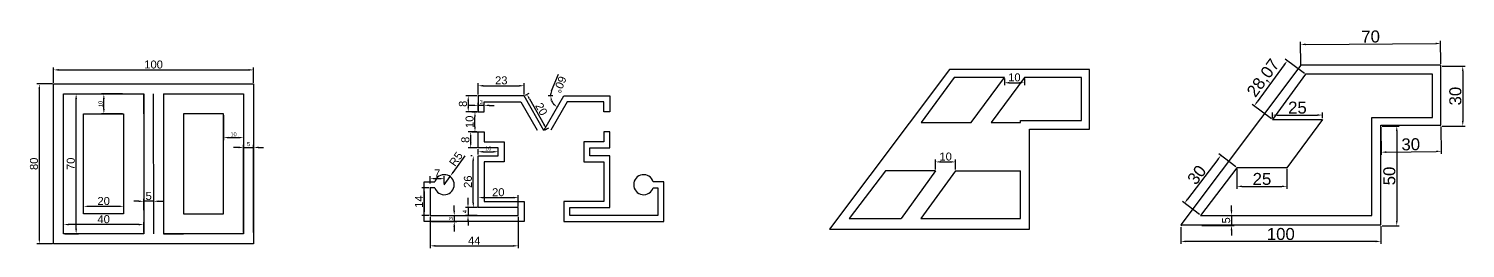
# Model space of a CAD drawing. Header units: millimetres. Extents: x 1484 to 6560, y 1637 to 2010.
# Drawn here: x 1484 to 2203, y 1812 to 1922 of the extents above; entities that cross this region are included whole.
import ezdxf

# ---------------------------------------------------------------- set-up
doc = ezdxf.new("R2010")
doc.units = ezdxf.units.MM
doc.styles.get("Standard").update_dxf_attribs({"font": 'arial.ttf'})
doc.dimstyles.new('ISO-25', dxfattribs={"dimtxt": 4, "dimasz": 2.5, "dimexe": 1.25, "dimexo": 0.625, "dimtad": 1, "dimtxsty": 'Standard', "dimcen": 2.5, "dimclrd": 1, "dimclrt": 4, "dimadec": 0, "dimazin": 0, "dimtfac": 1, "dimtmove": 0, "dimatfit": 3, "dimfxl": 1, "dimtfillclr": 6, "dimarcsym": 0})

# ---------------------------------------------------------------- blocks, each defined once
blk = doc.blocks.new('*D2')
at = {"color": 0, "linetype": 'Continuous', "lineweight": -2, "transparency": 16777216}
for p, q in [((1496.81, 1894.54), (1496.81, 1902.21)), ((1596.81, 1894.54), (1596.81, 1902.21))]:
    blk.add_line(p, q, dxfattribs=at)
at = {"color": 1, "linetype": 'Continuous', "lineweight": -2, "transparency": 16777216}
blk.add_line((1499.31, 1900.96), (1594.31, 1900.96), dxfattribs=at)
at = {"color": 1, "linetype": 'Continuous', "transparency": 16777216}
for points in [[(1499.31, 1901.38), (1499.31, 1900.54), (1496.81, 1900.96)], [(1594.31, 1901.38), (1594.31, 1900.54), (1596.81, 1900.96)]]:
    blk.add_solid(points, dxfattribs=at)
at = {"layer": 'Defpoints', "color": 0, "linetype": 'Continuous', "transparency": 16777216}
for p in [(1596.81, 1900.96), (1496.81, 1893.91), (1596.81, 1893.91)]:
    blk.add_point(p, dxfattribs=at)
at = {"color": 4, "linetype": 'Continuous', "transparency": 16777216, "insert": (1546.81, 1903.63), "char_height": 4, "attachment_point": 5}
blk.add_mtext('100', dxfattribs=at)
blk = doc.blocks.new('*D3')
at = {"color": 0, "linetype": 'Continuous', "lineweight": -2, "transparency": 16777216}
for p, q in [((1496.19, 1893.91), (1488.43, 1893.91)), ((1496.19, 1813.91), (1488.43, 1813.91))]:
    blk.add_line(p, q, dxfattribs=at)
at = {"color": 1, "linetype": 'Continuous', "lineweight": -2, "transparency": 16777216}
blk.add_line((1489.68, 1891.41), (1489.68, 1816.41), dxfattribs=at)
at = {"color": 1, "linetype": 'Continuous', "transparency": 16777216}
for points in [[(1489.26, 1891.41), (1490.09, 1891.41), (1489.68, 1893.91)], [(1489.26, 1816.41), (1490.09, 1816.41), (1489.68, 1813.91)]]:
    blk.add_solid(points, dxfattribs=at)
at = {"layer": 'Defpoints', "color": 0, "linetype": 'Continuous', "transparency": 16777216}
for p in [(1496.81, 1893.91), (1489.68, 1813.91), (1496.81, 1813.91)]:
    blk.add_point(p, dxfattribs=at)
at = {"color": 4, "linetype": 'Continuous', "transparency": 16777216, "insert": (1487.01, 1853.91), "char_height": 4, "attachment_point": 5, "rotation": 90}
blk.add_mtext('80', dxfattribs=at)
blk = doc.blocks.new('*D4')
at = {"color": 0, "linetype": 'Continuous', "lineweight": -2, "transparency": 16777216}
for p, q in [((1501.85, 1819.54), (1501.85, 1824.74)), ((1541.85, 1819.54), (1541.85, 1824.74))]:
    blk.add_line(p, q, dxfattribs=at)
at = {"color": 1, "linetype": 'Continuous', "lineweight": -2, "transparency": 16777216}
blk.add_line((1539.35, 1823.49), (1504.35, 1823.49), dxfattribs=at)
at = {"color": 1, "linetype": 'Continuous', "transparency": 16777216}
for points in [[(1504.35, 1823.91), (1504.35, 1823.07), (1501.85, 1823.49)], [(1539.35, 1823.91), (1539.35, 1823.07), (1541.85, 1823.49)]]:
    blk.add_solid(points, dxfattribs=at)
at = {"layer": 'Defpoints', "color": 0, "linetype": 'Continuous', "transparency": 16777216}
for p in [(1501.85, 1823.49), (1501.85, 1818.91), (1541.85, 1818.91)]:
    blk.add_point(p, dxfattribs=at)
at = {"color": 4, "linetype": 'Continuous', "transparency": 16777216, "insert": (1521.85, 1826.16), "char_height": 4, "attachment_point": 5}
blk.add_mtext('40', dxfattribs=at)
blk = doc.blocks.new('*D5')
at = {"color": 0, "linetype": 'Continuous', "lineweight": -2, "transparency": 16777216}
for p, q in [((1511.85, 1829.56), (1511.85, 1833.85)), ((1531.85, 1829.56), (1531.85, 1833.85))]:
    blk.add_line(p, q, dxfattribs=at)
at = {"color": 1, "linetype": 'Continuous', "lineweight": -2, "transparency": 16777216}
blk.add_line((1529.35, 1832.6), (1514.35, 1832.6), dxfattribs=at)
at = {"color": 1, "linetype": 'Continuous', "transparency": 16777216}
for points in [[(1514.35, 1833.02), (1514.35, 1832.19), (1511.85, 1832.6)], [(1529.35, 1833.02), (1529.35, 1832.19), (1531.85, 1832.6)]]:
    blk.add_solid(points, dxfattribs=at)
at = {"layer": 'Defpoints', "color": 0, "linetype": 'Continuous', "transparency": 16777216}
for p in [(1511.85, 1832.6), (1511.85, 1828.94), (1531.85, 1828.94)]:
    blk.add_point(p, dxfattribs=at)
at = {"color": 4, "linetype": 'Continuous', "transparency": 16777216, "insert": (1521.85, 1835.27), "char_height": 4, "attachment_point": 5}
blk.add_mtext('20', dxfattribs=at)
blk = doc.blocks.new('*D6')
at = {"color": 1, "linetype": 'Continuous', "lineweight": -2, "transparency": 16777216}
for p, q in [((1539.35, 1835.14), (1536.85, 1835.14)), ((1546.85, 1835.14), (1541.85, 1835.14)), ((1549.35, 1835.14), (1551.85, 1835.14))]:
    blk.add_line(p, q, dxfattribs=at)
at = {"color": 0, "linetype": 'Continuous', "lineweight": -2, "transparency": 16777216}
for p, q in [((1541.85, 1830.7), (1541.85, 1836.39)), ((1546.85, 1830.7), (1546.85, 1836.39))]:
    blk.add_line(p, q, dxfattribs=at)
at = {"color": 1, "linetype": 'Continuous', "transparency": 16777216}
for points in [[(1539.35, 1835.55), (1539.35, 1834.72), (1541.85, 1835.14)], [(1549.35, 1835.55), (1549.35, 1834.72), (1546.85, 1835.14)]]:
    blk.add_solid(points, dxfattribs=at)
at = {"layer": 'Defpoints', "color": 0, "linetype": 'Continuous', "transparency": 16777216}
for p in [(1541.85, 1835.14), (1541.85, 1830.07), (1546.85, 1830.07)]:
    blk.add_point(p, dxfattribs=at)
at = {"color": 4, "linetype": 'Continuous', "transparency": 16777216, "insert": (1544.35, 1837.79), "char_height": 4, "attachment_point": 5}
blk.add_mtext('5', dxfattribs=at)
blk = doc.blocks.new('*D7')
at = {"color": 0, "linetype": 'Continuous', "lineweight": -2, "transparency": 16777216}
for p, q in [((1531.22, 1888.91), (1520.69, 1888.91)), ((1531.22, 1878.94), (1520.69, 1878.94))]:
    blk.add_line(p, q, dxfattribs=at)
at = {"color": 1, "linetype": 'Continuous', "lineweight": -2, "transparency": 16777216}
blk.add_line((1521.94, 1881.44), (1521.94, 1886.41), dxfattribs=at)
at = {"color": 1, "linetype": 'Continuous', "transparency": 16777216}
for points in [[(1521.52, 1886.41), (1522.35, 1886.41), (1521.94, 1888.91)], [(1521.52, 1881.44), (1522.35, 1881.44), (1521.94, 1878.94)]]:
    blk.add_solid(points, dxfattribs=at)
at = {"layer": 'Defpoints', "color": 0, "linetype": 'Continuous', "transparency": 16777216}
for p in [(1521.94, 1888.91), (1531.85, 1888.91), (1531.85, 1878.94)]:
    blk.add_point(p, dxfattribs=at)
at = {"color": 4, "linetype": 'Continuous', "transparency": 16777216, "insert": (1520.29, 1883.92), "char_height": 2, "attachment_point": 5, "rotation": 90}
blk.add_mtext('10', dxfattribs=at)
blk = doc.blocks.new('*D8')
at = {"color": 0, "linetype": 'Continuous', "lineweight": -2, "transparency": 16777216}
for p, q in [((1502.47, 1888.91), (1509.34, 1888.91)), ((1502.47, 1818.91), (1509.34, 1818.91))]:
    blk.add_line(p, q, dxfattribs=at)
at = {"color": 1, "linetype": 'Continuous', "lineweight": -2, "transparency": 16777216}
blk.add_line((1508.09, 1821.41), (1508.09, 1886.41), dxfattribs=at)
at = {"color": 1, "linetype": 'Continuous', "transparency": 16777216}
for points in [[(1507.67, 1886.41), (1508.5, 1886.41), (1508.09, 1888.91)], [(1507.67, 1821.41), (1508.5, 1821.41), (1508.09, 1818.91)]]:
    blk.add_solid(points, dxfattribs=at)
at = {"layer": 'Defpoints', "color": 0, "linetype": 'Continuous', "transparency": 16777216}
for p in [(1501.85, 1888.91), (1508.09, 1888.91), (1501.85, 1818.91)]:
    blk.add_point(p, dxfattribs=at)
at = {"color": 4, "linetype": 'Continuous', "transparency": 16777216, "insert": (1505.42, 1853.91), "char_height": 4, "attachment_point": 5, "rotation": 90}
blk.add_mtext('70', dxfattribs=at)
blk = doc.blocks.new('*D9')
at = {"color": 0, "linetype": 'Continuous', "lineweight": -2, "transparency": 16777216}
for p, q in [((1581.81, 1878.29), (1581.81, 1865.78)), ((1591.78, 1878.29), (1591.78, 1865.78))]:
    blk.add_line(p, q, dxfattribs=at)
at = {"color": 1, "linetype": 'Continuous', "lineweight": -2, "transparency": 16777216}
blk.add_line((1584.31, 1867.03), (1589.28, 1867.03), dxfattribs=at)
at = {"color": 1, "linetype": 'Continuous', "transparency": 16777216}
for points in [[(1584.31, 1867.45), (1584.31, 1866.62), (1581.81, 1867.03)], [(1589.28, 1867.45), (1589.28, 1866.62), (1591.78, 1867.03)]]:
    blk.add_solid(points, dxfattribs=at)
at = {"layer": 'Defpoints', "color": 0, "linetype": 'Continuous', "transparency": 16777216}
for p in [(1581.81, 1878.91), (1591.78, 1878.91), (1591.78, 1867.03)]:
    blk.add_point(p, dxfattribs=at)
at = {"color": 4, "linetype": 'Continuous', "transparency": 16777216, "insert": (1586.79, 1868.68), "char_height": 2, "attachment_point": 5}
blk.add_mtext('10', dxfattribs=at)
blk = doc.blocks.new('*D10')
at = {"color": 1, "linetype": 'Continuous', "lineweight": -2, "transparency": 16777216}
for p, q in [((1589.28, 1862.11), (1586.78, 1862.11)), ((1591.78, 1862.11), (1596.81, 1862.11)), ((1599.31, 1862.11), (1601.81, 1862.11))]:
    blk.add_line(p, q, dxfattribs=at)
at = {"color": 0, "linetype": 'Continuous', "lineweight": -2, "transparency": 16777216}
for p, q in [((1591.78, 1819.54), (1591.78, 1863.36)), ((1596.81, 1819.54), (1596.81, 1863.36))]:
    blk.add_line(p, q, dxfattribs=at)
at = {"color": 1, "linetype": 'Continuous', "transparency": 16777216}
for points in [[(1589.28, 1862.53), (1589.28, 1861.69), (1591.78, 1862.11)], [(1599.31, 1862.53), (1599.31, 1861.69), (1596.81, 1862.11)]]:
    blk.add_solid(points, dxfattribs=at)
at = {"layer": 'Defpoints', "color": 0, "linetype": 'Continuous', "transparency": 16777216}
for p in [(1596.81, 1862.11), (1591.78, 1818.91), (1596.81, 1818.91)]:
    blk.add_point(p, dxfattribs=at)
at = {"color": 4, "linetype": 'Continuous', "transparency": 16777216, "insert": (1594.29, 1863.75), "char_height": 2, "attachment_point": 5}
blk.add_mtext('5', dxfattribs=at)
blk = doc.blocks.new('*D11')
at = {"color": 0, "linetype": 'Continuous', "lineweight": -2, "transparency": 16777216}
for p, q in [((1709.13, 1888.58), (1709.13, 1894.26)), ((1732.13, 1888.58), (1732.13, 1894.26))]:
    blk.add_line(p, q, dxfattribs=at)
at = {"color": 1, "linetype": 'Continuous', "lineweight": -2, "transparency": 16777216}
blk.add_line((1711.63, 1893.01), (1729.63, 1893.01), dxfattribs=at)
at = {"color": 1, "linetype": 'Continuous', "transparency": 16777216}
for points in [[(1711.63, 1893.42), (1711.63, 1892.59), (1709.13, 1893.01)], [(1729.63, 1893.42), (1729.63, 1892.59), (1732.13, 1893.01)]]:
    blk.add_solid(points, dxfattribs=at)
at = {"layer": 'Defpoints', "color": 0, "linetype": 'Continuous', "transparency": 16777216}
for p in [(1732.13, 1893.01), (1709.13, 1887.95), (1732.13, 1887.95)]:
    blk.add_point(p, dxfattribs=at)
at = {"color": 4, "linetype": 'Continuous', "transparency": 16777216, "insert": (1720.63, 1895.68), "char_height": 4, "attachment_point": 5}
blk.add_mtext('23', dxfattribs=at)
blk = doc.blocks.new('*D12')
at = {"color": 0, "linetype": 'Continuous', "lineweight": -2, "transparency": 16777216}
for p, q in [((1732.67, 1888.26), (1734.53, 1889.31)), ((1742.52, 1870.85), (1744.38, 1871.91))]:
    blk.add_line(p, q, dxfattribs=at)
at = {"color": 1, "linetype": 'Continuous', "lineweight": -2, "transparency": 16777216}
blk.add_line((1734.68, 1886.52), (1742.06, 1873.47), dxfattribs=at)
at = {"color": 1, "linetype": 'Continuous', "transparency": 16777216}
for points in [[(1735.04, 1886.73), (1734.31, 1886.32), (1733.44, 1888.7)], [(1742.42, 1873.67), (1741.7, 1873.26), (1743.29, 1871.29)]]:
    blk.add_solid(points, dxfattribs=at)
at = {"layer": 'Defpoints', "color": 0, "linetype": 'Continuous', "transparency": 16777216}
for p in [(1732.13, 1887.95), (1741.98, 1870.55), (1743.29, 1871.29)]:
    blk.add_point(p, dxfattribs=at)
at = {"color": 4, "linetype": 'Continuous', "transparency": 16777216, "insert": (1740.69, 1881.31), "char_height": 4, "attachment_point": 5, "rotation": 299.50299}
blk.add_mtext('20', dxfattribs=at)
blk = doc.blocks.new('*D13')
at = {"color": 1, "linetype": 'Continuous', "lineweight": -2, "transparency": 16777216}
blk.add_line((1745.76, 1890.41), (1749.18, 1898.86), dxfattribs=at)
at = {"color": 0, "linetype": 'Continuous', "lineweight": -2, "transparency": 16777216}
blk.add_line((1746.48, 1887.95), (1744.04, 1887.95), dxfattribs=at)
at = {"color": 1, "linetype": 'Continuous', "lineweight": -2, "transparency": 16777216}
for start, end in [(157.96492, 180), (202.03508, 218.46193)]:
    blk.add_arc((1751.83, 1887.95), 6.54, start, end, dxfattribs=at)
at = {"color": 1, "linetype": 'Continuous', "transparency": 16777216}
for points in [[(1745.35, 1885.42), (1746.17, 1885.58), (1745.29, 1887.95)], [(1746.98, 1884.2), (1746.43, 1883.57), (1748.61, 1882.26)]]:
    blk.add_solid(points, dxfattribs=at)
at = {"layer": 'Defpoints', "color": 0, "linetype": 'Continuous', "transparency": 16777216}
for p in [(1746.84, 1883.72), (1747.1, 1887.95), (1751.83, 1887.95), (1751.83, 1887.95), (1741.98, 1870.55)]:
    blk.add_point(p, dxfattribs=at)
at = {"color": 4, "linetype": 'Continuous', "transparency": 16777216, "insert": (1749.95, 1893.63), "char_height": 4, "attachment_point": 5, "rotation": 247.96492}
blk.add_mtext('60°', dxfattribs=at)
blk = doc.blocks.new('*D14')
at = {"color": 0, "linetype": 'Continuous', "lineweight": -2, "transparency": 16777216}
for p, q in [((1685.13, 1827.33), (1685.13, 1811.58)), ((1729.13, 1827.33), (1729.13, 1811.58))]:
    blk.add_line(p, q, dxfattribs=at)
at = {"color": 1, "linetype": 'Continuous', "lineweight": -2, "transparency": 16777216}
blk.add_line((1687.63, 1812.83), (1726.63, 1812.83), dxfattribs=at)
at = {"color": 1, "linetype": 'Continuous', "transparency": 16777216}
for points in [[(1687.63, 1813.25), (1687.63, 1812.42), (1685.13, 1812.83)], [(1726.63, 1813.25), (1726.63, 1812.42), (1729.13, 1812.83)]]:
    blk.add_solid(points, dxfattribs=at)
at = {"layer": 'Defpoints', "color": 0, "linetype": 'Continuous', "transparency": 16777216}
for p in [(1685.13, 1827.95), (1729.13, 1827.95), (1729.13, 1812.83)]:
    blk.add_point(p, dxfattribs=at)
at = {"color": 4, "linetype": 'Continuous', "transparency": 16777216, "insert": (1707.13, 1815.46), "char_height": 4, "attachment_point": 5}
blk.add_mtext('44', dxfattribs=at)
blk = doc.blocks.new('*D15')
at = {"color": 1, "linetype": 'Continuous', "lineweight": -2, "transparency": 16777216}
for p, q in [((1697.12, 1830.45), (1697.12, 1832.95)), ((1697.12, 1827.95), (1697.12, 1824.95)), ((1697.12, 1822.45), (1697.12, 1819.95))]:
    blk.add_line(p, q, dxfattribs=at)
at = {"color": 0, "linetype": 'Continuous', "lineweight": -2, "transparency": 16777216}
for p, q in [((1685.75, 1827.95), (1698.37, 1827.95)), ((1685.75, 1824.95), (1698.37, 1824.95))]:
    blk.add_line(p, q, dxfattribs=at)
at = {"color": 1, "linetype": 'Continuous', "transparency": 16777216}
for points in [[(1696.7, 1830.45), (1697.54, 1830.45), (1697.12, 1827.95)], [(1696.7, 1822.45), (1697.54, 1822.45), (1697.12, 1824.95)]]:
    blk.add_solid(points, dxfattribs=at)
at = {"layer": 'Defpoints', "color": 0, "linetype": 'Continuous', "transparency": 16777216}
for p in [(1685.13, 1827.95), (1685.13, 1824.95), (1697.12, 1824.95)]:
    blk.add_point(p, dxfattribs=at)
at = {"color": 4, "linetype": 'Continuous', "transparency": 16777216, "insert": (1695.47, 1826.45), "char_height": 2, "attachment_point": 5, "rotation": 90}
blk.add_mtext('3', dxfattribs=at)
blk = doc.blocks.new('*D16')
at = {"color": 0, "linetype": 'Continuous', "lineweight": -2, "transparency": 16777216}
for p, q in [((1684.5, 1841.95), (1680.87, 1841.95)), ((1684.5, 1827.95), (1680.87, 1827.95))]:
    blk.add_line(p, q, dxfattribs=at)
at = {"color": 1, "linetype": 'Continuous', "lineweight": -2, "transparency": 16777216}
blk.add_line((1682.12, 1839.45), (1682.12, 1830.45), dxfattribs=at)
at = {"color": 1, "linetype": 'Continuous', "transparency": 16777216}
for points in [[(1681.7, 1839.45), (1682.54, 1839.45), (1682.12, 1841.95)], [(1681.7, 1830.45), (1682.54, 1830.45), (1682.12, 1827.95)]]:
    blk.add_solid(points, dxfattribs=at)
at = {"layer": 'Defpoints', "color": 0, "linetype": 'Continuous', "transparency": 16777216}
for p in [(1685.13, 1841.95), (1682.12, 1827.95), (1685.13, 1827.95)]:
    blk.add_point(p, dxfattribs=at)
at = {"color": 4, "linetype": 'Continuous', "transparency": 16777216, "insert": (1679.49, 1834.95), "char_height": 4, "attachment_point": 5, "rotation": 90}
blk.add_mtext('14', dxfattribs=at)
blk = doc.blocks.new('*D17')
at = {"color": 1, "linetype": 'Continuous', "lineweight": -2, "transparency": 16777216}
for p, q in [((1702.37, 1857.92), (1696.46, 1849.57)), ((1692.13, 1843.45), (1695.02, 1847.53))]:
    blk.add_line(p, q, dxfattribs=at)
at = {"color": 1, "linetype": 'Continuous', "transparency": 16777216}
blk.add_solid([(1696.12, 1849.81), (1696.8, 1849.33), (1695.02, 1847.53)], dxfattribs=at)
at = {"layer": 'Defpoints', "color": 0, "linetype": 'Continuous', "transparency": 16777216}
for p in [(1695.02, 1847.53), (1692.13, 1843.45)]:
    blk.add_point(p, dxfattribs=at)
at = {"color": 4, "linetype": 'Continuous', "transparency": 16777216, "insert": (1697.97, 1856.3), "char_height": 4, "attachment_point": 5, "rotation": 54.69452}
blk.add_mtext('R5', dxfattribs=at)
blk = doc.blocks.new('*D18')
at = {"color": 0, "linetype": 'Continuous', "lineweight": -2, "transparency": 16777216}
for p, q in [((1685.13, 1844.08), (1685.13, 1847.73)), ((1692.13, 1844.08), (1692.13, 1847.73))]:
    blk.add_line(p, q, dxfattribs=at)
at = {"color": 1, "linetype": 'Continuous', "lineweight": -2, "transparency": 16777216}
blk.add_line((1687.63, 1846.48), (1689.63, 1846.48), dxfattribs=at)
at = {"color": 1, "linetype": 'Continuous', "transparency": 16777216}
for points in [[(1687.63, 1846.9), (1687.63, 1846.06), (1685.13, 1846.48)], [(1689.63, 1846.9), (1689.63, 1846.06), (1692.13, 1846.48)]]:
    blk.add_solid(points, dxfattribs=at)
at = {"layer": 'Defpoints', "color": 0, "linetype": 'Continuous', "transparency": 16777216}
for p in [(1692.13, 1846.48), (1685.13, 1843.45), (1692.13, 1843.45)]:
    blk.add_point(p, dxfattribs=at)
at = {"color": 4, "linetype": 'Continuous', "transparency": 16777216, "insert": (1688.63, 1849.1), "char_height": 4, "attachment_point": 5}
blk.add_mtext('7', dxfattribs=at)
blk = doc.blocks.new('*D19')
at = {"color": 0, "linetype": 'Continuous', "lineweight": -2, "transparency": 16777216}
for p, q in [((1708.5, 1831.95), (1702.76, 1831.95)), ((1708.5, 1827.95), (1702.76, 1827.95))]:
    blk.add_line(p, q, dxfattribs=at)
at = {"color": 1, "linetype": 'Continuous', "lineweight": -2, "transparency": 16777216}
for p, q in [((1704.01, 1834.45), (1704.01, 1836.95)), ((1704.01, 1831.95), (1704.01, 1827.95)), ((1704.01, 1825.45), (1704.01, 1822.95))]:
    blk.add_line(p, q, dxfattribs=at)
at = {"color": 1, "linetype": 'Continuous', "transparency": 16777216}
for points in [[(1703.59, 1834.45), (1704.42, 1834.45), (1704.01, 1831.95)], [(1703.59, 1825.45), (1704.42, 1825.45), (1704.01, 1827.95)]]:
    blk.add_solid(points, dxfattribs=at)
at = {"layer": 'Defpoints', "color": 0, "linetype": 'Continuous', "transparency": 16777216}
for p in [(1709.13, 1831.95), (1704.01, 1827.95), (1709.13, 1827.95)]:
    blk.add_point(p, dxfattribs=at)
at = {"color": 4, "linetype": 'Continuous', "transparency": 16777216, "insert": (1702.38, 1829.95), "char_height": 2, "attachment_point": 5, "rotation": 90}
blk.add_mtext('4', dxfattribs=at)
blk = doc.blocks.new('*D20')
at = {"color": 0, "linetype": 'Continuous', "lineweight": -2, "transparency": 16777216}
for p, q in [((1709.13, 1832.58), (1709.13, 1838.23)), ((1729.13, 1832.58), (1729.13, 1838.23))]:
    blk.add_line(p, q, dxfattribs=at)
at = {"color": 1, "linetype": 'Continuous', "lineweight": -2, "transparency": 16777216}
blk.add_line((1711.63, 1836.98), (1726.63, 1836.98), dxfattribs=at)
at = {"color": 1, "linetype": 'Continuous', "transparency": 16777216}
for points in [[(1711.63, 1837.4), (1711.63, 1836.56), (1709.13, 1836.98)], [(1726.63, 1837.4), (1726.63, 1836.56), (1729.13, 1836.98)]]:
    blk.add_solid(points, dxfattribs=at)
at = {"layer": 'Defpoints', "color": 0, "linetype": 'Continuous', "transparency": 16777216}
for p in [(1709.13, 1831.95), (1729.13, 1836.98), (1729.13, 1831.95)]:
    blk.add_point(p, dxfattribs=at)
at = {"color": 4, "linetype": 'Continuous', "transparency": 16777216, "insert": (1719.13, 1839.65), "char_height": 4, "attachment_point": 5}
blk.add_mtext('20', dxfattribs=at)
blk = doc.blocks.new('*D21')
at = {"color": 0, "linetype": 'Continuous', "lineweight": -2, "transparency": 16777216}
for p, q in [((1706.11, 1857.95), (1705.38, 1857.95)), ((1706.11, 1831.95), (1705.38, 1831.95))]:
    blk.add_line(p, q, dxfattribs=at)
at = {"color": 1, "linetype": 'Continuous', "lineweight": -2, "transparency": 16777216}
blk.add_line((1706.63, 1834.45), (1706.63, 1855.45), dxfattribs=at)
at = {"color": 1, "linetype": 'Continuous', "transparency": 16777216}
for points in [[(1706.21, 1855.45), (1707.04, 1855.45), (1706.63, 1857.95)], [(1706.21, 1834.45), (1707.04, 1834.45), (1706.63, 1831.95)]]:
    blk.add_solid(points, dxfattribs=at)
at = {"layer": 'Defpoints', "color": 0, "linetype": 'Continuous', "transparency": 16777216}
for p in [(1706.63, 1857.95), (1706.73, 1857.95), (1706.73, 1831.95)]:
    blk.add_point(p, dxfattribs=at)
at = {"color": 4, "linetype": 'Continuous', "transparency": 16777216, "insert": (1703.96, 1844.95), "char_height": 4, "attachment_point": 5, "rotation": 90}
blk.add_mtext('26', dxfattribs=at)
blk = doc.blocks.new('*D22')
at = {"color": 0, "linetype": 'Continuous', "lineweight": -2, "transparency": 16777216}
for p, q in [((1709.13, 1858.58), (1709.13, 1861.2)), ((1719.13, 1858.58), (1719.13, 1861.2))]:
    blk.add_line(p, q, dxfattribs=at)
at = {"color": 1, "linetype": 'Continuous', "lineweight": -2, "transparency": 16777216}
blk.add_line((1711.63, 1859.95), (1716.63, 1859.95), dxfattribs=at)
at = {"color": 1, "linetype": 'Continuous', "transparency": 16777216}
for points in [[(1711.63, 1860.37), (1711.63, 1859.54), (1709.13, 1859.95)], [(1716.63, 1860.37), (1716.63, 1859.54), (1719.13, 1859.95)]]:
    blk.add_solid(points, dxfattribs=at)
at = {"layer": 'Defpoints', "color": 0, "linetype": 'Continuous', "transparency": 16777216}
for p in [(1709.13, 1857.95), (1719.13, 1859.95), (1719.13, 1857.95)]:
    blk.add_point(p, dxfattribs=at)
at = {"color": 4, "linetype": 'Continuous', "transparency": 16777216, "insert": (1714.13, 1861.6), "char_height": 2, "attachment_point": 5}
blk.add_mtext('10', dxfattribs=at)
blk = doc.blocks.new('*D23')
at = {"color": 0, "linetype": 'Continuous', "lineweight": -2, "transparency": 16777216}
for p, q in [((1708.5, 1869.95), (1704.09, 1869.95)), ((1708.5, 1861.95), (1704.09, 1861.95))]:
    blk.add_line(p, q, dxfattribs=at)
at = {"color": 1, "linetype": 'Continuous', "lineweight": -2, "transparency": 16777216}
blk.add_line((1705.34, 1864.45), (1705.34, 1867.45), dxfattribs=at)
at = {"color": 1, "linetype": 'Continuous', "transparency": 16777216}
for points in [[(1704.93, 1867.45), (1705.76, 1867.45), (1705.34, 1869.95)], [(1704.93, 1864.45), (1705.76, 1864.45), (1705.34, 1861.95)]]:
    blk.add_solid(points, dxfattribs=at)
at = {"layer": 'Defpoints', "color": 0, "linetype": 'Continuous', "transparency": 16777216}
for p in [(1705.34, 1869.95), (1709.13, 1869.95), (1709.13, 1861.95)]:
    blk.add_point(p, dxfattribs=at)
at = {"color": 4, "linetype": 'Continuous', "transparency": 16777216, "insert": (1702.68, 1865.95), "char_height": 4, "attachment_point": 5, "rotation": 90}
blk.add_mtext('8', dxfattribs=at)
blk = doc.blocks.new('*D24')
at = {"color": 0, "linetype": 'Continuous', "lineweight": -2, "transparency": 16777216}
for p, q in [((1705.97, 1879.95), (1708.73, 1879.95)), ((1705.97, 1869.95), (1708.73, 1869.95))]:
    blk.add_line(p, q, dxfattribs=at)
at = {"color": 1, "linetype": 'Continuous', "lineweight": -2, "transparency": 16777216}
blk.add_line((1707.48, 1872.45), (1707.48, 1877.45), dxfattribs=at)
at = {"color": 1, "linetype": 'Continuous', "transparency": 16777216}
for points in [[(1707.06, 1877.45), (1707.9, 1877.45), (1707.48, 1879.95)], [(1707.06, 1872.45), (1707.9, 1872.45), (1707.48, 1869.95)]]:
    blk.add_solid(points, dxfattribs=at)
at = {"layer": 'Defpoints', "color": 0, "linetype": 'Continuous', "transparency": 16777216}
for p in [(1705.34, 1879.95), (1707.48, 1879.95), (1705.34, 1869.95)]:
    blk.add_point(p, dxfattribs=at)
at = {"color": 4, "linetype": 'Continuous', "transparency": 16777216, "insert": (1704.81, 1874.95), "char_height": 4, "attachment_point": 5, "rotation": 90}
blk.add_mtext('10', dxfattribs=at)
blk = doc.blocks.new('*D25')
at = {"color": 0, "linetype": 'Continuous', "lineweight": -2, "transparency": 16777216}
for p, q in [((1708.5, 1887.95), (1702.88, 1887.95)), ((1708.5, 1879.95), (1702.88, 1879.95))]:
    blk.add_line(p, q, dxfattribs=at)
at = {"color": 1, "linetype": 'Continuous', "lineweight": -2, "transparency": 16777216}
blk.add_line((1704.13, 1885.45), (1704.13, 1882.45), dxfattribs=at)
at = {"color": 1, "linetype": 'Continuous', "transparency": 16777216}
for points in [[(1703.71, 1885.45), (1704.54, 1885.45), (1704.13, 1887.95)], [(1703.71, 1882.45), (1704.54, 1882.45), (1704.13, 1879.95)]]:
    blk.add_solid(points, dxfattribs=at)
at = {"layer": 'Defpoints', "color": 0, "linetype": 'Continuous', "transparency": 16777216}
for p in [(1709.13, 1887.95), (1704.13, 1879.95), (1709.13, 1879.95)]:
    blk.add_point(p, dxfattribs=at)
at = {"color": 4, "linetype": 'Continuous', "transparency": 16777216, "insert": (1701.46, 1883.95), "char_height": 4, "attachment_point": 5, "rotation": 90}
blk.add_mtext('8', dxfattribs=at)
blk = doc.blocks.new('*D26')
at = {"color": 1, "linetype": 'Continuous', "lineweight": -2, "transparency": 16777216}
for p, q in [((1706.63, 1883.19), (1704.13, 1883.19)), ((1712.13, 1883.19), (1709.13, 1883.19)), ((1714.63, 1883.19), (1717.13, 1883.19))]:
    blk.add_line(p, q, dxfattribs=at)
at = {"color": 0, "linetype": 'Continuous', "lineweight": -2, "transparency": 16777216}
for p, q in [((1709.13, 1880.58), (1709.13, 1884.44)), ((1712.13, 1880.58), (1712.13, 1884.44))]:
    blk.add_line(p, q, dxfattribs=at)
at = {"color": 1, "linetype": 'Continuous', "transparency": 16777216}
for points in [[(1706.63, 1883.61), (1706.63, 1882.77), (1709.13, 1883.19)], [(1714.63, 1883.61), (1714.63, 1882.77), (1712.13, 1883.19)]]:
    blk.add_solid(points, dxfattribs=at)
at = {"layer": 'Defpoints', "color": 0, "linetype": 'Continuous', "transparency": 16777216}
for p in [(1709.13, 1883.19), (1709.13, 1879.95), (1712.13, 1879.95)]:
    blk.add_point(p, dxfattribs=at)
at = {"color": 4, "linetype": 'Continuous', "transparency": 16777216, "insert": (1710.63, 1884.84), "char_height": 2, "attachment_point": 5}
blk.add_mtext('3', dxfattribs=at)
blk = doc.blocks.new('*D27')
at = {"color": 0, "linetype": 'Continuous', "lineweight": -2, "transparency": 16777216}
for p, q in [((1937.79, 1850.99), (1937.79, 1856.11)), ((1947.79, 1850.99), (1947.79, 1856.11))]:
    blk.add_line(p, q, dxfattribs=at)
at = {"color": 1, "linetype": 'Continuous', "lineweight": -2, "transparency": 16777216}
blk.add_line((1940.29, 1854.86), (1945.29, 1854.86), dxfattribs=at)
at = {"color": 1, "linetype": 'Continuous', "transparency": 16777216}
for points in [[(1940.29, 1855.28), (1940.29, 1854.45), (1937.79, 1854.86)], [(1945.29, 1855.28), (1945.29, 1854.45), (1947.79, 1854.86)]]:
    blk.add_solid(points, dxfattribs=at)
at = {"layer": 'Defpoints', "color": 0, "linetype": 'Continuous', "transparency": 16777216}
for p in [(1947.79, 1854.86), (1937.79, 1850.37), (1947.79, 1850.37)]:
    blk.add_point(p, dxfattribs=at)
at = {"color": 4, "linetype": 'Continuous', "transparency": 16777216, "insert": (1942.79, 1857.53), "char_height": 4, "attachment_point": 5}
blk.add_mtext('10', dxfattribs=at)
blk = doc.blocks.new('*D28')
at = {"color": 0, "linetype": 'Continuous', "lineweight": -2, "transparency": 16777216}
for p, q in [((2060.36, 1822.2), (2060.36, 1813.79)), ((2160.36, 1822.67), (2160.36, 1813.79))]:
    blk.add_line(p, q, dxfattribs=at)
at = {"color": 1, "linetype": 'Continuous', "lineweight": -2, "transparency": 16777216}
blk.add_line((2157.86, 1815.04), (2062.86, 1815.04), dxfattribs=at)
at = {"color": 1, "linetype": 'Continuous', "transparency": 16777216}
for points in [[(2062.86, 1815.46), (2062.86, 1814.63), (2060.36, 1815.04)], [(2157.86, 1815.46), (2157.86, 1814.63), (2160.36, 1815.04)]]:
    blk.add_solid(points, dxfattribs=at)
at = {"layer": 'Defpoints', "color": 0, "linetype": 'Continuous', "transparency": 16777216}
for p in [(2060.36, 1822.82), (2160.36, 1823.29), (2060.36, 1815.04)]:
    blk.add_point(p, dxfattribs=at)
at = {"color": 4, "linetype": 'Continuous', "transparency": 16777216, "insert": (2110.36, 1818.73), "char_height": 6, "attachment_point": 5}
blk.add_mtext('100', dxfattribs=at)
blk = doc.blocks.new('*D29')
at = {"color": 1, "linetype": 'Continuous', "lineweight": -2, "transparency": 16777216}
blk.add_line((2078.85, 1856.1), (2063.72, 1836.2), dxfattribs=at)
at = {"color": 0, "linetype": 'Continuous', "lineweight": -2, "transparency": 16777216}
for p, q in [((2087.93, 1852.34), (2079.37, 1858.85)), ((2069.78, 1828.46), (2061.22, 1834.97))]:
    blk.add_line(p, q, dxfattribs=at)
at = {"color": 1, "linetype": 'Continuous', "transparency": 16777216}
for points in [[(2078.52, 1856.36), (2079.18, 1855.85), (2080.36, 1858.09)], [(2063.39, 1836.45), (2064.06, 1835.95), (2062.21, 1834.21)]]:
    blk.add_solid(points, dxfattribs=at)
at = {"layer": 'Defpoints', "color": 0, "linetype": 'Continuous', "transparency": 16777216}
for p in [(2088.43, 1851.96), (2062.21, 1834.21), (2070.28, 1828.08)]:
    blk.add_point(p, dxfattribs=at)
at = {"color": 4, "linetype": 'Continuous', "transparency": 16777216, "insert": (2068.35, 1848.39), "char_height": 6, "attachment_point": 5, "rotation": 52.76425}
blk.add_mtext('30', dxfattribs=at)
blk = doc.blocks.new('*D30')
at = {"color": 1, "linetype": 'Continuous', "lineweight": -2, "transparency": 16777216}
blk.add_line((2112.1, 1903.5), (2098.48, 1884.88), dxfattribs=at)
at = {"color": 0, "linetype": 'Continuous', "lineweight": -2, "transparency": 16777216}
for p, q in [((2122.24, 1899.18), (2112.57, 1906.25)), ((2105.67, 1876.52), (2096, 1883.6))]:
    blk.add_line(p, q, dxfattribs=at)
at = {"color": 1, "linetype": 'Continuous', "transparency": 16777216}
for points in [[(2111.76, 1903.74), (2112.44, 1903.25), (2113.58, 1905.51)], [(2098.15, 1885.12), (2098.82, 1884.63), (2097.01, 1882.86)]]:
    blk.add_solid(points, dxfattribs=at)
at = {"layer": 'Defpoints', "color": 0, "linetype": 'Continuous', "transparency": 16777216}
for p in [(2122.74, 1898.81), (2097.01, 1882.86), (2106.17, 1876.15)]:
    blk.add_point(p, dxfattribs=at)
at = {"color": 4, "linetype": 'Continuous', "transparency": 16777216, "insert": (2101.88, 1896.68), "char_height": 6, "attachment_point": 5, "rotation": 53.8167}
blk.add_mtext('28,07', dxfattribs=at)
blk = doc.blocks.new('*D31')
at = {"color": 0, "linetype": 'Continuous', "lineweight": -2, "transparency": 16777216}
for p, q in [((2120.36, 1903.45), (2120.28, 1914.95)), ((2190.36, 1903.92), (2190.28, 1915.43))]:
    blk.add_line(p, q, dxfattribs=at)
at = {"color": 1, "linetype": 'Continuous', "lineweight": -2, "transparency": 16777216}
blk.add_line((2122.79, 1913.72), (2187.79, 1914.16), dxfattribs=at)
at = {"color": 1, "linetype": 'Continuous', "transparency": 16777216}
for points in [[(2122.79, 1914.14), (2122.79, 1913.3), (2120.29, 1913.7)], [(2187.79, 1914.58), (2187.79, 1913.74), (2190.29, 1914.18)]]:
    blk.add_solid(points, dxfattribs=at)
at = {"layer": 'Defpoints', "color": 0, "linetype": 'Continuous', "transparency": 16777216}
for p in [(2190.29, 1914.18), (2190.36, 1903.29), (2120.36, 1902.82)]:
    blk.add_point(p, dxfattribs=at)
at = {"color": 4, "linetype": 'Continuous', "transparency": 16777216, "insert": (2155.26, 1917.63), "char_height": 6, "attachment_point": 5, "rotation": 0.38807}
blk.add_mtext('70', dxfattribs=at)
blk = doc.blocks.new('*D32')
at = {"color": 0, "linetype": 'Continuous', "lineweight": -2, "transparency": 16777216}
for p, q in [((2190.99, 1902.82), (2202.58, 1902.82)), ((2190.99, 1872.82), (2202.58, 1872.82))]:
    blk.add_line(p, q, dxfattribs=at)
at = {"color": 1, "linetype": 'Continuous', "lineweight": -2, "transparency": 16777216}
blk.add_line((2201.33, 1900.32), (2201.33, 1875.32), dxfattribs=at)
at = {"color": 1, "linetype": 'Continuous', "transparency": 16777216}
for points in [[(2200.91, 1900.32), (2201.75, 1900.32), (2201.33, 1902.82)], [(2200.91, 1875.32), (2201.75, 1875.32), (2201.33, 1872.82)]]:
    blk.add_solid(points, dxfattribs=at)
at = {"layer": 'Defpoints', "color": 0, "linetype": 'Continuous', "transparency": 16777216}
for p in [(2190.36, 1902.82), (2190.36, 1872.82), (2201.33, 1872.82)]:
    blk.add_point(p, dxfattribs=at)
at = {"color": 4, "linetype": 'Continuous', "transparency": 16777216, "insert": (2197.64, 1887.82), "char_height": 6, "attachment_point": 5, "rotation": 90}
blk.add_mtext('30', dxfattribs=at)
blk = doc.blocks.new('*D33')
at = {"color": 0, "linetype": 'Continuous', "lineweight": -2, "transparency": 16777216}
for p, q in [((2160.37, 1872.2), (2160.59, 1858.47)), ((2190.37, 1872.67), (2190.59, 1858.95))]:
    blk.add_line(p, q, dxfattribs=at)
at = {"color": 1, "linetype": 'Continuous', "lineweight": -2, "transparency": 16777216}
blk.add_line((2163.07, 1859.76), (2188.07, 1860.16), dxfattribs=at)
at = {"color": 1, "linetype": 'Continuous', "transparency": 16777216}
for points in [[(2163.06, 1860.18), (2163.08, 1859.35), (2160.57, 1859.72)], [(2188.06, 1860.57), (2188.08, 1859.74), (2190.57, 1860.2)]]:
    blk.add_solid(points, dxfattribs=at)
at = {"layer": 'Defpoints', "color": 0, "linetype": 'Continuous', "transparency": 16777216}
for p in [(2160.36, 1872.82), (2190.36, 1873.29), (2190.57, 1860.2)]:
    blk.add_point(p, dxfattribs=at)
at = {"color": 4, "linetype": 'Continuous', "transparency": 16777216, "insert": (2175.32, 1863.65), "char_height": 6, "attachment_point": 5, "rotation": 0.90543}
blk.add_mtext('30', dxfattribs=at)
blk = doc.blocks.new('*D34')
at = {"color": 0, "linetype": 'Continuous', "lineweight": -2, "transparency": 16777216}
for p, q in [((2160.99, 1872.82), (2169.58, 1872.82)), ((2160.99, 1822.82), (2169.58, 1822.82))]:
    blk.add_line(p, q, dxfattribs=at)
at = {"color": 1, "linetype": 'Continuous', "lineweight": -2, "transparency": 16777216}
blk.add_line((2168.33, 1870.32), (2168.33, 1825.32), dxfattribs=at)
at = {"color": 1, "linetype": 'Continuous', "transparency": 16777216}
for points in [[(2167.91, 1870.32), (2168.75, 1870.32), (2168.33, 1872.82)], [(2167.91, 1825.32), (2168.75, 1825.32), (2168.33, 1822.82)]]:
    blk.add_solid(points, dxfattribs=at)
at = {"layer": 'Defpoints', "color": 0, "linetype": 'Continuous', "transparency": 16777216}
for p in [(2160.36, 1872.82), (2160.36, 1822.82), (2168.33, 1822.82)]:
    blk.add_point(p, dxfattribs=at)
at = {"color": 4, "linetype": 'Continuous', "transparency": 16777216, "insert": (2164.64, 1847.82), "char_height": 6, "attachment_point": 5, "rotation": 90}
blk.add_mtext('50', dxfattribs=at)
blk = doc.blocks.new('*D35')
at = {"color": 0, "linetype": 'Continuous', "lineweight": -2, "transparency": 16777216}
for p, q in [((2088.43, 1851.34), (2088.43, 1841.36)), ((2113.43, 1851.34), (2113.43, 1841.36))]:
    blk.add_line(p, q, dxfattribs=at)
at = {"color": 1, "linetype": 'Continuous', "lineweight": -2, "transparency": 16777216}
blk.add_line((2090.93, 1842.61), (2110.93, 1842.61), dxfattribs=at)
at = {"color": 1, "linetype": 'Continuous', "transparency": 16777216}
for points in [[(2090.93, 1843.03), (2090.93, 1842.2), (2088.43, 1842.61)], [(2110.93, 1843.03), (2110.93, 1842.2), (2113.43, 1842.61)]]:
    blk.add_solid(points, dxfattribs=at)
at = {"layer": 'Defpoints', "color": 0, "linetype": 'Continuous', "transparency": 16777216}
for p in [(2088.43, 1851.96), (2113.43, 1851.96), (2113.43, 1842.61)]:
    blk.add_point(p, dxfattribs=at)
at = {"color": 4, "linetype": 'Continuous', "transparency": 16777216, "insert": (2100.93, 1846.3), "char_height": 6, "attachment_point": 5}
blk.add_mtext('25', dxfattribs=at)
blk = doc.blocks.new('*D36')
at = {"color": 0, "linetype": 'Continuous', "lineweight": -2, "transparency": 16777216}
for p, q in [((2106.17, 1876.78), (2106.17, 1879.59)), ((2131.17, 1876.78), (2131.17, 1879.59))]:
    blk.add_line(p, q, dxfattribs=at)
at = {"color": 1, "linetype": 'Continuous', "lineweight": -2, "transparency": 16777216}
blk.add_line((2108.67, 1878.34), (2128.67, 1878.34), dxfattribs=at)
at = {"color": 1, "linetype": 'Continuous', "transparency": 16777216}
for points in [[(2108.67, 1878.75), (2108.67, 1877.92), (2106.17, 1878.34)], [(2128.67, 1878.75), (2128.67, 1877.92), (2131.17, 1878.34)]]:
    blk.add_solid(points, dxfattribs=at)
at = {"layer": 'Defpoints', "color": 0, "linetype": 'Continuous', "transparency": 16777216}
for p in [(2106.17, 1876.15), (2131.17, 1878.34), (2131.17, 1876.15)]:
    blk.add_point(p, dxfattribs=at)
at = {"color": 4, "linetype": 'Continuous', "transparency": 16777216, "insert": (2118.67, 1882.03), "char_height": 6, "attachment_point": 5}
blk.add_mtext('25', dxfattribs=at)
blk = doc.blocks.new('*D109')
at = {"color": 0, "linetype": 'Continuous', "lineweight": -2, "transparency": 16777216}
for p, q in [((1972.16, 1896.59), (1972.16, 1893.26)), ((1982.16, 1896.59), (1982.16, 1893.26))]:
    blk.add_line(p, q, dxfattribs=at)
at = {"color": 1, "linetype": 'Continuous', "lineweight": -2, "transparency": 16777216}
blk.add_line((1974.66, 1894.51), (1979.66, 1894.51), dxfattribs=at)
at = {"color": 1, "linetype": 'Continuous', "transparency": 16777216}
for points in [[(1974.66, 1894.92), (1974.66, 1894.09), (1972.16, 1894.51)], [(1979.66, 1894.92), (1979.66, 1894.09), (1982.16, 1894.51)]]:
    blk.add_solid(points, dxfattribs=at)
at = {"layer": 'Defpoints', "color": 0, "linetype": 'Continuous', "transparency": 16777216}
for p in [(1972.16, 1897.21), (1982.16, 1897.21), (1982.16, 1894.51)]:
    blk.add_point(p, dxfattribs=at)
at = {"color": 4, "linetype": 'Continuous', "transparency": 16777216, "insert": (1977.16, 1897.18), "char_height": 4, "attachment_point": 5}
blk.add_mtext('10', dxfattribs=at)
blk = doc.blocks.new('*D110')
at = {"color": 1, "linetype": 'Continuous', "lineweight": -2, "transparency": 16777216}
for p, q in [((2085.71, 1830.58), (2085.71, 1833.08)), ((2085.71, 1828.08), (2085.71, 1823.08)), ((2085.71, 1820.58), (2085.71, 1818.08))]:
    blk.add_line(p, q, dxfattribs=at)
at = {"color": 0, "linetype": 'Continuous', "lineweight": -2, "transparency": 16777216}
for p, q in [((2070.9, 1828.08), (2086.96, 1828.08)), ((2070.9, 1823.08), (2086.96, 1823.08))]:
    blk.add_line(p, q, dxfattribs=at)
at = {"color": 1, "linetype": 'Continuous', "transparency": 16777216}
for points in [[(2085.3, 1830.58), (2086.13, 1830.58), (2085.71, 1828.08)], [(2085.3, 1820.58), (2086.13, 1820.58), (2085.71, 1823.08)]]:
    blk.add_solid(points, dxfattribs=at)
at = {"layer": 'Defpoints', "color": 0, "linetype": 'Continuous', "transparency": 16777216}
for p in [(2070.28, 1828.08), (2070.28, 1823.08), (2085.71, 1823.08)]:
    blk.add_point(p, dxfattribs=at)
at = {"color": 4, "linetype": 'Continuous', "transparency": 16777216, "insert": (2083.06, 1825.58), "char_height": 4, "attachment_point": 5, "rotation": 90}
blk.add_mtext('5', dxfattribs=at)

msp = doc.modelspace()

# ---------------------------------------------------------------- linework, layer by layer
for p, q in [((1955.539, 1874.558), (1972.157, 1897.211)), ((1982.157, 1897.211), (1965.573, 1874.605)), ((1965.573, 1874.605), (1980.279, 1874.605)), ((1937.794, 1850.368), (1920.487, 1826.484)), ((1947.794, 1850.368), (1930.469, 1826.484)), ((1947.794, 1850.368), (1980.279, 1850.368))]:
    msp.add_line(p, q)
for points in [[(2160.362, 1823.294), (2160.362, 1873.294), (2190.362, 1873.294), (2190.362, 1903.294), (2120.362, 1903.294), (2060.362, 1823.294)], [(1984.726, 1821.225), (1984.726, 1871.225), (2014.726, 1871.225), (2014.726, 1901.225), (1944.726, 1901.225), (1884.726, 1821.225)], [(2070.277, 1828.079), (2155.915, 1828.079), (2155.915, 1877.15), (2186.279, 1877.15), (2186.279, 1898.807), (2122.745, 1898.807), (2106.175, 1876.153), (2131.175, 1876.153), (2113.43, 1851.964), (2088.43, 1851.964)], [(1496.813, 1893.91), (1596.813, 1893.91), (1596.813, 1813.91), (1496.813, 1813.91)], [(1511.848, 1828.939), (1511.848, 1878.939), (1531.848, 1878.939), (1531.848, 1828.939)], [(1561.813, 1828.91), (1581.813, 1828.91), (1581.813, 1878.91), (1561.813, 1878.91)]]:
    msp.add_lwpolyline(points, close=True)
for points in [[(1972.157, 1897.211), (1947.108, 1897.211), (1930.539, 1874.558), (1955.539, 1874.558)], [(1980.279, 1874.605), (1980.279, 1875.554), (2010.643, 1875.554), (2010.643, 1897.211), (1982.157, 1897.211)], [(2190.362, 1873.294), (2190.362, 1902.82)], [(1541.848, 1818.91), (1501.848, 1818.91), (1501.848, 1888.91), (1541.848, 1888.91)], [(1541.848, 1878.939), (1541.848, 1888.939), (1541.848, 1818.91)], [(1546.848, 1818.91), (1546.813, 1888.91), (1546.813, 1888.91)], [(1551.813, 1888.91), (1591.777, 1888.91), (1591.777, 1818.91), (1551.813, 1818.91)], [(1551.813, 1888.91), (1551.813, 1818.91), (1561.813, 1818.91)], [(1741.977, 1870.546), (1732.128, 1887.952), (1709.128, 1887.952), (1709.128, 1879.952), (1712.128, 1879.952), (1712.128, 1884.952), (1730.362, 1884.952), (1738.599, 1870.685)], [(1741.977, 1870.546), (1751.826, 1887.952), (1774.826, 1887.952), (1774.826, 1879.952), (1771.826, 1879.952), (1771.826, 1884.952), (1753.592, 1884.952), (1745.355, 1870.685)], [(1687.358, 1841.952), (1685.128, 1841.952), (1685.128, 1827.952), (1729.128, 1827.952), (1729.128, 1831.952), (1709.128, 1831.952), (1709.128, 1857.952), (1719.128, 1857.952), (1719.128, 1861.952), (1709.128, 1861.952), (1709.128, 1869.952), (1712.128, 1869.952), (1712.128, 1864.952), (1722.128, 1864.952), (1722.128, 1854.952), (1712.128, 1854.952), (1712.128, 1834.952), (1732.128, 1834.952), (1732.128, 1824.952), (1682.128, 1824.952), (1682.128, 1844.952), (1687.358, 1844.952)], [(1796.596, 1841.952), (1798.826, 1841.952), (1798.826, 1827.952), (1754.826, 1827.952), (1754.826, 1831.952), (1774.826, 1831.952), (1774.826, 1857.952), (1764.826, 1857.952), (1764.826, 1861.952), (1774.826, 1861.952), (1774.826, 1869.952), (1771.826, 1869.952), (1771.826, 1864.952), (1761.826, 1864.952), (1761.826, 1854.952), (1771.826, 1854.952), (1771.826, 1834.952), (1751.826, 1834.952), (1751.826, 1824.952), (1801.826, 1824.952), (1801.826, 1844.952), (1796.596, 1844.952)], [(2160.362, 1823.294), (2160.362, 1872.82)], [(1937.794, 1850.368), (1912.794, 1850.368), (1894.641, 1826.484), (1920.487, 1826.484)], [(1930.469, 1826.484), (1980.279, 1826.484), (1980.279, 1850.368)], [(2060.718, 1823.294), (2060.362, 1822.82)]]:
    msp.add_lwpolyline(points)
for centre, start, end in [((1692.128, 1843.452), 197.457603, 162.542397), ((1791.826, 1843.452), 17.457603, 342.542397)]:
    msp.add_arc(centre, 5, start, end)

# ---------------------------------------------------------------- dimensions: what is measured, and where the dimension line sits
at = {"linetype": 'Continuous'}
for p1, p2, distance, picture, middle in [((2120.362, 1902.82), (2190.362, 1903.294), 10.882, '*D31', (2155.264, 1917.628)), ((2122.745, 1898.807), (2106.175, 1876.153), -11.359, '*D30', (2101.877, 1896.684)), ((2106.175, 1876.153), (2131.175, 1876.153), 2.184, '*D36', (2118.675, 1882.025)), ((2088.43, 1851.964), (2070.277, 1828.079), -10.132, '*D29', (2068.349, 1848.385))]:
    dim = msp.add_aligned_dim(p1=p1, p2=p2, distance=distance, dimstyle='ISO-25', override={"dimtxt": 6}, dxfattribs=at)
    dim.commit()
    dim.dimension.update_dxf_attribs({"geometry": picture, "text_midpoint": middle})
for base, p1, p2, picture, middle in [((1596.813, 1900.959), (1496.813, 1893.91), (1596.813, 1893.91), '*D2', (1546.813, 1903.626)), ((1732.128, 1893.008), (1709.128, 1887.952), (1732.128, 1887.952), '*D11', (1720.628, 1895.676)), ((1692.128, 1846.478), (1685.128, 1843.452), (1692.128, 1843.452), '*D18', (1688.628, 1849.103)), ((1541.848, 1835.135), (1546.848, 1830.072), (1541.848, 1830.072), '*D6', (1544.348, 1837.795)), ((1729.128, 1836.98), (1709.128, 1831.952), (1729.128, 1831.952), '*D20', (1719.128, 1839.648)), ((1511.848, 1832.604), (1531.848, 1828.939), (1511.848, 1828.939), '*D5', (1521.848, 1835.271)), ((1501.848, 1823.49), (1541.848, 1818.91), (1501.848, 1818.91), '*D4', (1521.848, 1826.157))]:
    dim = msp.add_linear_dim(base=base, p1=p1, p2=p2, dimstyle='ISO-25', dxfattribs=at)
    dim.commit()
    dim.dimension.update_dxf_attribs({"geometry": picture, "text_midpoint": middle})
dim = msp.add_angular_dim_2l(base=(1746.84, 1883.719), line1=((1751.826, 1887.952), (1747.1, 1887.952)), line2=((1741.977, 1870.546), (1751.826, 1887.952)), dimstyle='ISO-25', dxfattribs=at)
dim.commit()
dim.dimension.update_dxf_attribs({"geometry": '*D13', "text_midpoint": (1749.946, 1893.632)})
for p1, p2, distance, picture, middle in [((1972.157, 1897.211), (1982.157, 1897.211), -2.703, '*D109', (1977.157, 1897.175)), ((1732.128, 1887.952), (1741.977, 1870.546), 1.512, '*D12', (1740.69, 1881.307))]:
    dim = msp.add_aligned_dim(p1=p1, p2=p2, distance=distance, dimstyle='ISO-25', dxfattribs=at)
    dim.commit()
    dim.dimension.update_dxf_attribs({"geometry": picture, "text_midpoint": middle})
for base, p1, p2, angle, override, picture, middle, dimtype in [((2201.33, 1872.82), (2190.362, 1902.82), (2190.362, 1872.82), 90, {"dimtxt": 6}, '*D32', (2201.33, 1887.82), 160), ((2190.569, 1860.197), (2160.362, 1872.82), (2190.362, 1873.294), 0.905429, {"dimtxt": 6}, '*D33', (2175.378, 1859.957), 161), ((1704.006, 1827.952), (1709.128, 1831.952), (1709.128, 1827.952), 90, {"dimtxt": 2}, '*D19', (1704.006, 1829.952), 160)]:
    dim = msp.add_linear_dim(base=base, p1=p1, p2=p2, angle=angle, dimstyle='ISO-25', override=override, dxfattribs=at)
    dim.commit()
    dim.dimension.update_dxf_attribs({"geometry": picture, "text_midpoint": middle, "dimtype": dimtype})
for base, p1, p2, picture, middle in [((1489.677, 1813.91), (1496.813, 1893.91), (1496.813, 1813.91), '*D3', (1487.01, 1853.91)), ((1508.087, 1888.91), (1501.848, 1818.91), (1501.848, 1888.91), '*D8', (1505.42, 1853.91)), ((1707.48, 1879.952), (1705.344, 1869.952), (1705.344, 1879.952), '*D24', (1704.813, 1874.952)), ((1705.344, 1869.952), (1709.128, 1861.952), (1709.128, 1869.952), '*D23', (1702.677, 1865.952)), ((1706.626, 1857.952), (1706.733, 1831.952), (1706.733, 1857.952), '*D21', (1703.959, 1844.952)), ((2085.715, 1823.079), (2070.277, 1828.079), (2070.277, 1823.079), '*D110', (2083.056, 1825.579))]:
    dim = msp.add_linear_dim(base=base, p1=p1, p2=p2, angle=90, dimstyle='ISO-25', dxfattribs=at)
    dim.commit()
    dim.dimension.update_dxf_attribs({"geometry": picture, "text_midpoint": middle})
for base, p1, p2, override, picture, middle in [((1521.937, 1888.91), (1531.848, 1878.939), (1531.848, 1888.91), {"dimtxt": 2, "dimlunit": 5}, '*D7', (1520.291, 1883.925)), ((2168.33, 1822.82), (2160.362, 1872.82), (2160.362, 1822.82), {"dimtxt": 6}, '*D34', (2164.642, 1847.82)), ((1697.121, 1824.952), (1685.128, 1827.952), (1685.128, 1824.952), {"dimtxt": 2}, '*D15', (1695.474, 1826.452))]:
    dim = msp.add_linear_dim(base=base, p1=p1, p2=p2, angle=90, dimstyle='ISO-25', override=override, dxfattribs=at)
    dim.commit()
    dim.dimension.update_dxf_attribs({"geometry": picture, "text_midpoint": middle})
for base, p1, p2, picture, middle in [((1704.128, 1879.952), (1709.128, 1887.952), (1709.128, 1879.952), '*D25', (1704.128, 1883.952)), ((1682.121, 1827.952), (1685.128, 1841.952), (1685.128, 1827.952), '*D16', (1682.121, 1834.952))]:
    dim = msp.add_linear_dim(base=base, p1=p1, p2=p2, angle=90, dimstyle='ISO-25', dxfattribs=at)
    dim.commit()
    dim.dimension.update_dxf_attribs({"geometry": picture, "text_midpoint": middle, "dimtype": 160})
for base, p1, p2, override, picture, middle in [((1709.128, 1883.19), (1712.128, 1879.952), (1709.128, 1879.952), {"dimtxt": 2}, '*D26', (1710.628, 1884.836)), ((1591.777, 1867.035), (1581.813, 1878.91), (1591.777, 1878.91), {"dimtxt": 2, "dimlunit": 5}, '*D9', (1586.795, 1868.681)), ((1719.128, 1859.952), (1709.128, 1857.952), (1719.128, 1857.952), {"dimtxt": 2}, '*D22', (1714.128, 1861.598)), ((1947.794, 1854.863), (1937.794, 1850.368), (1947.794, 1850.368), {"dimtxt": 4}, '*D27', (1942.794, 1857.53)), ((2060.362, 1815.042), (2160.362, 1823.294), (2060.362, 1822.82), {"dimtxt": 6}, '*D28', (2110.362, 1818.73))]:
    dim = msp.add_linear_dim(base=base, p1=p1, p2=p2, dimstyle='ISO-25', override=override, dxfattribs=at)
    dim.commit()
    dim.dimension.update_dxf_attribs({"geometry": picture, "text_midpoint": middle})
for base, p1, p2, override, picture, middle in [((1596.813, 1862.11), (1591.777, 1818.91), (1596.813, 1818.91), {"dimtxt": 2, "dimlunit": 5}, '*D10', (1594.295, 1862.11)), ((2113.43, 1842.613), (2088.43, 1851.964), (2113.43, 1851.964), {"dimtxt": 6}, '*D35', (2100.93, 1842.613))]:
    dim = msp.add_linear_dim(base=base, p1=p1, p2=p2, dimstyle='ISO-25', override=override, dxfattribs=at)
    dim.commit()
    dim.dimension.update_dxf_attribs({"geometry": picture, "text_midpoint": middle, "dimtype": 160})
dim = msp.add_radius_dim(center=(1692.128, 1843.452), mpoint=(1695.017, 1847.533), dimstyle='ISO-25', dxfattribs=at)
dim.commit()
dim.dimension.update_dxf_attribs({"geometry": '*D17', "text_midpoint": (1697.971, 1856.304)})
dim = msp.add_linear_dim(base=(1729.128, 1812.833), p1=(1685.128, 1827.952), p2=(1729.128, 1827.952), dimstyle='ISO-25', dxfattribs=at)
dim.commit()
dim.dimension.update_dxf_attribs({"geometry": '*D14', "text_midpoint": (1707.128, 1812.833), "dimtype": 160})

doc.saveas('drawing.dxf')
